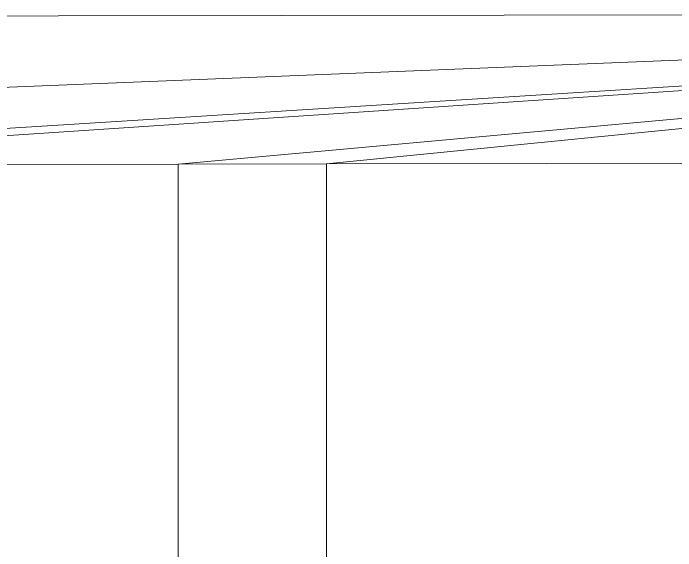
# Model space of a CAD drawing. Header units: millimetres. Extents: x 11098 to 33953, y -10594 to 3707.
# Drawn here: x 28280 to 30336, y 2040 to 3707 of the extents above; entities that cross this region are included whole.
import ezdxf

# ---------------------------------------------------------------- set-up
doc = ezdxf.new("R2010")
doc.units = ezdxf.units.MM
doc.layers.add('A-WALL', color=113, linetype='Continuous', lineweight=9)

msp = doc.modelspace()

# ---------------------------------------------------------------- meshes
at = {"layer": 'A-WALL'}
mesh = msp.add_polyface(dxfattribs=at)
corners = [(33953.1, 3247.2), (33493.1, 3246.5), (31762, 3244), (31302, 3243.3), (29252.2, 3240.3), (28792.2, 3239.6), (26901.7, 3236.8), (26441.7, 3236.2), (22120.9, 3229.8), (21660.9, 3229.1), (11587.8, 3214.3), (11127.8, 3213.7), (11128.3, 3673.7), (33953.1, 3707.2)]
mesh.append_faces([[corners[k] for k in face] for face in [(8, 12, 13, 7)]], dxfattribs={"vtx0": -1, "vtx2": -1})
mesh.append_faces([[corners[k] for k in face] for face in [(13, 1, 2, 3), (13, 3, 4, 5), (12, 8, 9, 10), (13, 5, 6, 7)]], dxfattribs={"vtx0": -1, "vtx3": -1})
mesh.append_faces([[corners[k] for k in face] for face in [(0, 1, 13)]], dxfattribs={"vtx1": -1})
mesh.append_faces([[corners[k] for k in face] for face in [(10, 11, 12)]], dxfattribs={"vtx2": -1})
mesh = msp.add_polyface(dxfattribs=at)
corners = [(11127.8, 3213.7, 4000), (11587.8, 3214.3, 4000), (21660.9, 3229.1, 4000), (22120.9, 3229.8, 4000), (26441.7, 3236.2, 4000), (26901.7, 3236.8, 4000), (28792.2, 3239.6, 4000), (29252.2, 3240.3, 4000), (31302, 3243.3, 4000), (31762, 3244, 4000), (33493.1, 3246.5, 4000), (33953.1, 3247.2, 4000), (33953.1, 3707.2, 4000), (11128.3, 3673.7, 4000)]
mesh.append_faces([[corners[k] for k in face] for face in [(12, 7, 8), (13, 2, 3, 12)]], dxfattribs={"vtx0": -1, "vtx2": -1})
mesh.append_faces([[corners[k] for k in face] for face in [(12, 8, 9, 10), (12, 5, 6, 7)]], dxfattribs={"vtx0": -1, "vtx3": -1})
mesh.append_faces([[corners[k] for k in face] for face in [(4, 5, 12, 3)]], dxfattribs={"vtx1": -1, "vtx2": -1})
mesh.append_faces([[corners[k] for k in face] for face in [(10, 11, 12)]], dxfattribs={"vtx2": -1})
mesh.append_faces([[corners[k] for k in face] for face in [(13, 0, 1, 2)]], dxfattribs={"vtx3": -1})
mesh = msp.add_polyface(dxfattribs=at)
corners = [(11128.3, 3673.7), (11128.3, 3673.7, 4000), (33953.1, 3707.2, 4000), (33953.1, 3707.2)]
mesh.append_faces([[corners[k] for k in face] for face in [(1, 2, 3, 0)]])
mesh = msp.add_polyface(dxfattribs=at)
corners = [(11127.8, 3213.7), (11587.8, 3214.3), (21660.9, 3229.1), (22120.9, 3229.8), (26441.7, 3236.2), (26901.7, 3236.8), (28792.2, 3239.6), (29252.2, 3240.3), (31302, 3243.3), (31762, 3244), (33493.1, 3246.5), (33953.1, 3247.2), (33953.1, 3247.2, 4000), (33493.1, 3246.5, 4000), (31762, 3244, 4000), (31302, 3243.3, 4000), (29252.2, 3240.3, 4000), (28792.2, 3239.6, 4000), (26901.7, 3236.8, 4000), (26441.7, 3236.2, 4000), (22120.9, 3229.8, 4000), (21660.9, 3229.1, 4000), (11587.8, 3214.3, 4000), (11127.8, 3213.7, 4000)]
mesh.append_faces([[corners[k] for k in face] for face in [(22, 0, 1, 21)]], dxfattribs={"vtx0": -1, "vtx2": -1})
mesh.append_faces([[corners[k] for k in face] for face in [(21, 1, 2, 3), (19, 3, 4, 5), (3, 19, 20, 21)]], dxfattribs={"vtx0": -1, "vtx3": -1})
mesh.append_faces([[corners[k] for k in face] for face in [(18, 19, 5, 6), (6, 7, 17, 18), (7, 8, 16, 17), (9, 10, 14, 15), (8, 9, 15, 16), (10, 11, 13, 14)]], dxfattribs={"vtx1": -1, "vtx3": -1})
mesh.append_faces([[corners[k] for k in face] for face in [(22, 23, 0), (11, 12, 13)]], dxfattribs={"vtx2": -1})
mesh = msp.add_polyface(dxfattribs=at)
corners = [(29252.2, 3240.3), (29252.2, 833.2), (28792.2, 833.2), (28792.2, 3239.6)]
mesh.append_faces([[corners[k] for k in face] for face in [(3, 0, 1, 2)]])
mesh = msp.add_polyface(dxfattribs=at)
corners = [(29252.2, 833.2, 4000), (29252.2, 3240.3, 4000), (28792.2, 3239.6, 4000), (28792.2, 833.2, 4000)]
mesh.append_faces([[corners[k] for k in face] for face in [(0, 1, 2, 3)]])
mesh = msp.add_polyface(dxfattribs=at)
corners = [(29252.2, 3240.3, 4000), (29252.2, 3240.3), (28792.2, 3239.6), (28792.2, 3239.6, 4000)]
mesh.append_faces([[corners[k] for k in face] for face in [(1, 2, 3, 0)]])
mesh = msp.add_polyface(dxfattribs=at)
corners = [(28792.2, 833.2), (28792.2, 833.2, 4000), (28792.2, 3239.6, 4000), (28792.2, 3239.6)]
mesh.append_faces([[corners[k] for k in face] for face in [(2, 3, 0, 1)]])
mesh = msp.add_polyface(dxfattribs=at)
corners = [(29252.2, 833.2), (29252.2, 3240.3), (29252.2, 3240.3, 4000), (29252.2, 833.2, 4000)]
mesh.append_faces([[corners[k] for k in face] for face in [(3, 0, 1, 2)]])

doc.saveas('drawing.dxf')
